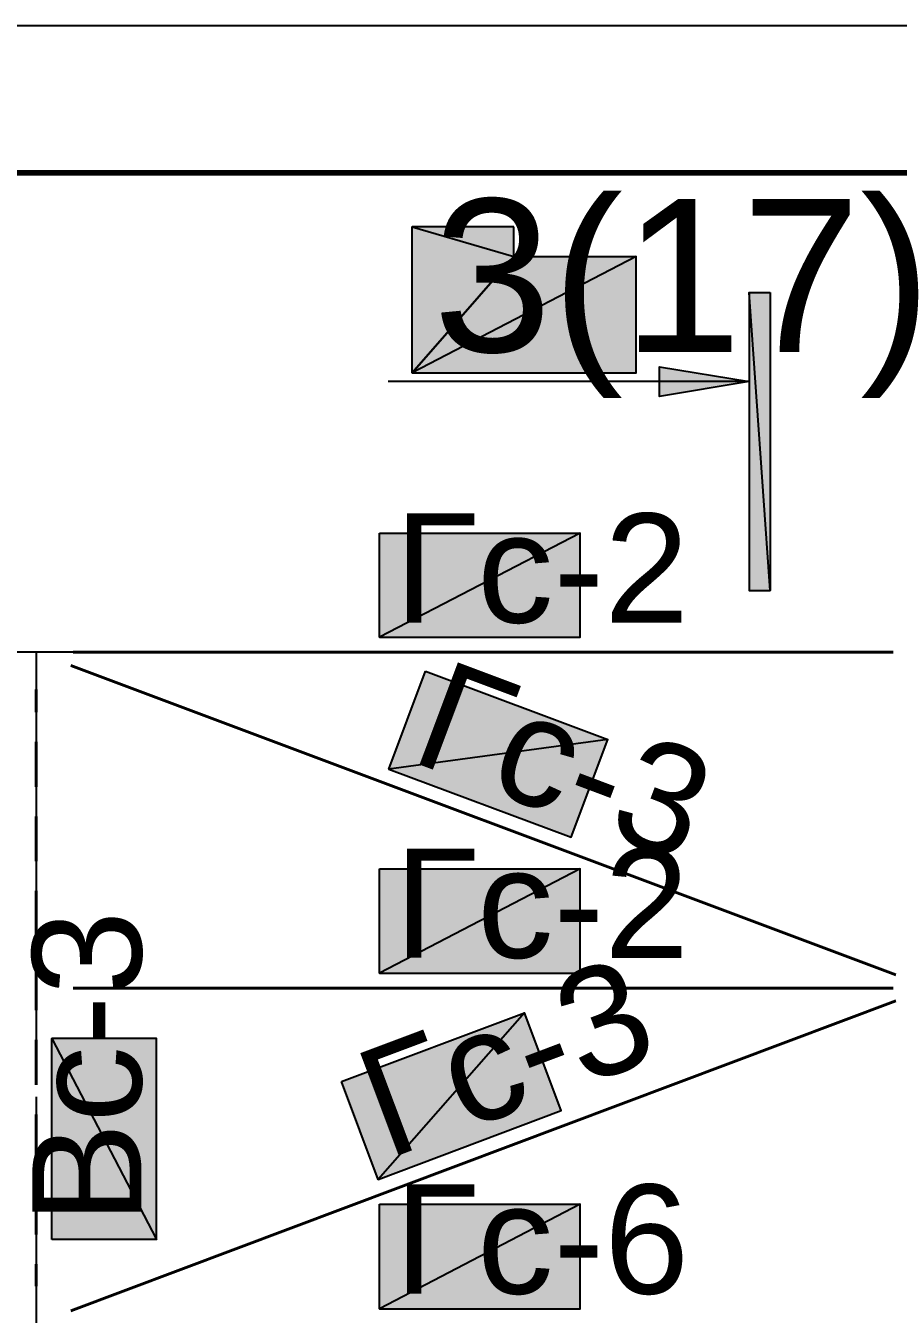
# Model space of a CAD drawing. Extents: x 0 to 604, y 0 to 420.
# Drawn here: x 49.48 to 78.74, y 376.8 to 420 of the extents above; entities that cross this region are included whole.
import ezdxf

# ---------------------------------------------------------------- set-up
doc = ezdxf.new("R2010")
doc.units = 0
doc.styles.add('TEYPDFCAD_TEXT', font='arial.ttf')

# ---------------------------------------------------------------- blocks, each defined once
blk = doc.blocks.new('A2-landscape')
for points in [[(594, 420), (0, 420)], [(589, 415), (20, 415)]]:
    blk.add_lwpolyline(points)

msp = doc.modelspace()

# ---------------------------------------------------------------- hatches: boundary and pattern name
at = {"true_color": 0xffffff}
h = msp.add_hatch(color=0, dxfattribs=at)
h.paths.add_polyline_path([(65.849, 413.258), (62.442, 413.258), (65.849, 412.263)])
h.paths.add_polyline_path([(62.442, 413.258), (65.849, 412.263), (62.442, 408.368)])
h = msp.add_hatch(color=0, dxfattribs=at)
h.paths.add_polyline_path([(65.849, 412.263), (69.956, 412.263), (62.442, 408.368)])
h.paths.add_polyline_path([(69.956, 412.263), (62.442, 408.368), (69.956, 408.368)])
h = msp.add_hatch(color=7)
h.paths.add_polyline_path([(74.443, 411.057), (74.443, 401.066), (73.745, 411.057)])
h.paths.add_polyline_path([(74.443, 401.066), (73.745, 411.057), (73.745, 401.066)])
msp.add_hatch(color=7).paths.add_polyline_path([(73.745, 408.072), (70.739, 407.564), (70.739, 408.559)])
h = msp.add_hatch(color=0, dxfattribs=at)
h.paths.add_polyline_path([(61.341, 402.992), (68.072, 402.992), (61.341, 399.5)])
h.paths.add_polyline_path([(68.072, 402.992), (61.341, 399.5), (68.072, 399.5)])
h = msp.add_hatch(color=0, dxfattribs=at)
h.paths.add_polyline_path([(62.886, 398.357), (69.003, 396.071), (61.658, 395.076)])
h.paths.add_polyline_path([(69.003, 396.071), (61.658, 395.076), (67.776, 392.79)])
h = msp.add_hatch(color=0, dxfattribs=at)
h.paths.add_polyline_path([(61.341, 391.731), (68.072, 391.731), (61.341, 388.239)])
h.paths.add_polyline_path([(68.072, 391.731), (61.341, 388.239), (68.072, 388.239)])
h = msp.add_hatch(color=0, dxfattribs=at)
h.paths.add_polyline_path([(60.071, 384.598), (66.209, 386.906), (61.299, 381.317)])
h.paths.add_polyline_path([(66.209, 386.906), (61.299, 381.317), (67.437, 383.625)])
h = msp.add_hatch(color=0, dxfattribs=at)
h.paths.add_polyline_path([(50.355, 379.307), (50.355, 386.038), (53.869, 379.307)])
h.paths.add_polyline_path([(50.355, 386.038), (53.869, 379.307), (53.869, 386.038)])
h = msp.add_hatch(color=0, dxfattribs=at)
h.paths.add_polyline_path([(61.341, 380.492), (68.072, 380.492), (61.341, 376.978)])
h.paths.add_polyline_path([(68.072, 380.492), (61.341, 376.978), (68.072, 376.978)])

# ---------------------------------------------------------------- linework, layer by layer
at = {"color": 7, "lineweight": 25}
for p, q in [((73.745, 408.072), (61.637, 408.072)), ((53.319, 398.992), (38.29, 398.992)), ((49.826, 398.992), (49.826, 385.593)), ((55.816, 398.992), (54.822, 398.992)), ((77.322, 398.992), (57.319, 398.992)), ((49.826, 384.09), (49.826, 383.074)), ((49.826, 381.593), (49.826, 361.59))]:
    msp.add_line(p, q, dxfattribs=at)
at = {"color": 0, "lineweight": 0, "true_color": 0xffffff}
for p, q in [((61.341, 399.5), (68.072, 399.5)), ((61.658, 395.076), (67.776, 392.79)), ((61.341, 388.239), (68.072, 388.239)), ((53.869, 379.307), (53.869, 386.038)), ((61.299, 381.317), (67.437, 383.625)), ((61.341, 376.978), (68.072, 376.978))]:
    msp.add_line(p, q, dxfattribs=at)
at = {"color": 7, "lineweight": 40}
for p, q in [((78.571, 398.992), (51.075, 398.992)), ((78.655, 388.175), (50.99, 398.547)), ((49.826, 397.743), (49.826, 396.981)), ((49.826, 395.986), (49.826, 394.483)), ((49.826, 393.488), (49.826, 391.985)), ((49.826, 390.991), (49.826, 389.488)), ((49.826, 388.493), (49.826, 386.99)), ((78.571, 387.731), (51.075, 387.731)), ((50.99, 376.915), (78.655, 387.308)), ((49.826, 385.995), (49.826, 384.492)), ((49.826, 383.498), (49.826, 381.995)), ((49.826, 380.979), (49.826, 379.476)), ((49.826, 378.481), (49.826, 377.74))]:
    msp.add_line(p, q, dxfattribs=at)
at = {"lineweight": 60}
msp.add_lwpolyline([(20.087, 5.08), (589.068, 5.08), (589.068, 415.078), (20.087, 415.078)], close=True, dxfattribs=at)
at = {"color": 0, "true_color": 0xffffff}
for points in [[(65.849, 413.258), (62.442, 413.258), (65.849, 412.263)], [(62.442, 413.258), (65.849, 412.263), (62.442, 408.368)], [(65.849, 412.263), (69.956, 412.263), (62.442, 408.368)], [(69.956, 412.263), (62.442, 408.368), (69.956, 408.368)], [(61.341, 402.992), (68.072, 402.992), (61.341, 399.5)], [(68.072, 402.992), (61.341, 399.5), (68.072, 399.5)], [(62.886, 398.357), (69.003, 396.071), (61.658, 395.076)], [(69.003, 396.071), (61.658, 395.076), (67.776, 392.79)], [(61.341, 391.731), (68.072, 391.731), (61.341, 388.239)], [(68.072, 391.731), (61.341, 388.239), (68.072, 388.239)], [(60.071, 384.598), (66.209, 386.906), (61.299, 381.317)], [(66.209, 386.906), (61.299, 381.317), (67.437, 383.625)], [(50.355, 379.307), (50.355, 386.038), (53.869, 379.307)], [(50.355, 386.038), (53.869, 379.307), (53.869, 386.038)], [(61.341, 380.492), (68.072, 380.492), (61.341, 376.978)], [(68.072, 380.492), (61.341, 376.978), (68.072, 376.978)]]:
    msp.add_lwpolyline(points, close=True, dxfattribs=at)
at = {"color": 7}
for points in [[(74.443, 411.057), (74.443, 401.066), (73.745, 411.057)], [(74.443, 401.066), (73.745, 411.057), (73.745, 401.066)], [(73.745, 408.072), (70.739, 407.564), (70.739, 408.559)]]:
    msp.add_lwpolyline(points, close=True, dxfattribs=at)

# ---------------------------------------------------------------- block references
msp.add_blockref('A2-landscape', (0, 0))

# ---------------------------------------------------------------- texts
at = {"color": 7, "style": 'TEYPDFCAD_TEXT'}
for s, height, p in [('3(17)', 5.1259, (63.14, 409.067)), ('Гс-2', 3.6618, (61.849, 399.986)), ('Гс-2', 3.6618, (61.849, 388.747)), ('Гс-6', 3.6618, (61.849, 377.486))]:
    msp.add_text(s, height=height, dxfattribs=at).set_placement(p)
for s, rotation, p in [('Гс-3', -20.5829, (62.293, 395.372)), ('Вс-3', 90, (53.361, 379.815)), ('Гс-3', 20.5829, (61.595, 381.974))]:
    msp.add_text(s, height=3.6618, rotation=rotation, dxfattribs=at).set_placement(p)

doc.saveas('drawing.dxf')
